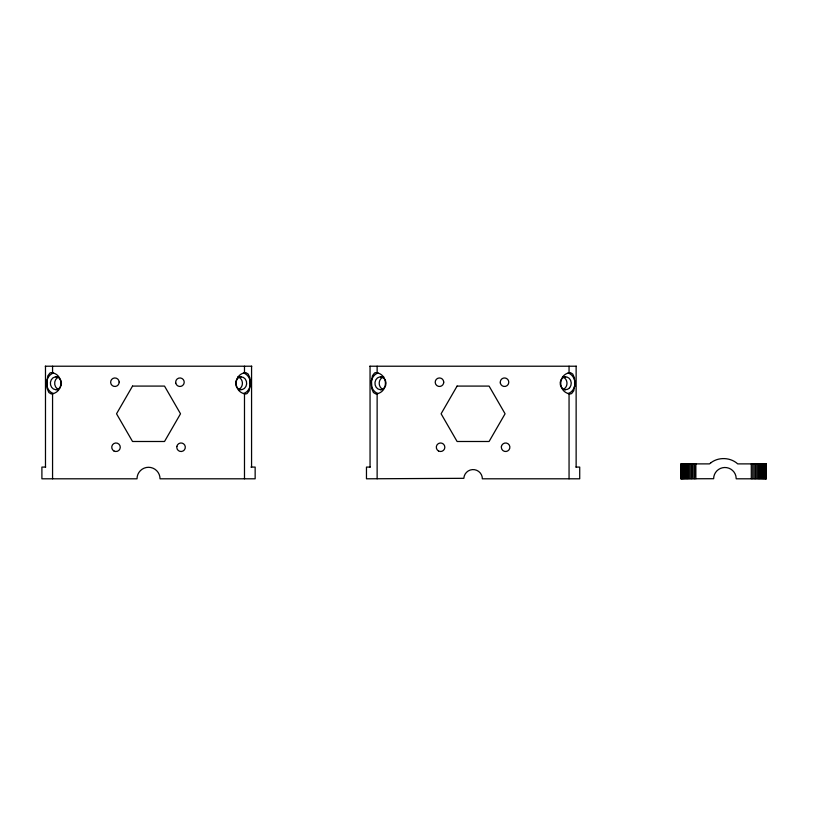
<?xml version="1.0" encoding="UTF-8"?>
<svg xmlns="http://www.w3.org/2000/svg" width="838" height="838" viewBox="0 0 838 838"><rect width="100%" height="100%" fill="white"/><g stroke="black" fill="none" stroke-linecap="round" stroke-linejoin="round"><path stroke-width="1.26" d="M46.677 380.525L47.138 388.612L48.866 392.519L51.212 393.944C64.065 392.687 64.065 373.874 51.212 372.617L49.997 372.983L47.892 375.738L47.001 380.525A10.664 9.239 -90 0 1 53.527 372.983M250.373 386.046L249.913 377.948L248.184 374.052L245.827 372.617C232.985 373.874 232.985 392.687 245.827 393.944L247.053 393.577L249.158 390.822L250.049 386.046A10.664 9.239 -90 0 1 243.523 393.577M371.244 380.525L371.705 388.612L373.434 392.519L375.78 393.944C388.633 392.687 388.633 373.874 375.78 372.617L374.565 372.983L372.46 375.738L371.569 380.525A10.664 9.239 -90 0 1 378.095 372.983M574.941 386.046L574.47 377.948L572.752 374.052L570.395 372.617C557.553 373.874 557.553 392.687 570.395 393.944L571.621 393.577L573.726 390.822L574.617 386.046A10.664 9.239 -90 0 1 568.091 393.577M47.001 380.525L47.001 386.046A10.664 9.239 -90 0 0 53.527 393.577M250.049 386.046L250.049 380.525A10.664 9.239 -90 0 0 243.523 372.983M371.569 380.525L371.569 386.046A10.664 9.239 -90 0 0 378.095 393.577M574.617 386.046L574.617 380.525A10.664 9.239 -90 0 0 568.091 372.983M45.262 366.216L251.788 366.216M369.83 366.216L576.355 366.216M55.916 376.88L58.052 376.88M237.929 376.88L241.135 376.88A6.4 5.541 -90 0 1 245.932 386.475A6.4 5.541 -90 0 1 236.337 386.475A6.4 5.541 -90 0 1 241.135 376.88M380.483 376.88L383.689 376.88M562.497 376.88L565.702 376.88M55.916 389.68L58.052 389.68M238.998 389.68L241.135 389.68M380.483 389.68L382.62 389.68M563.565 389.68L565.702 389.68M45.681 467.08L41.9 467.08L41.9 478.802L137.013 478.802A11.512 11.512 0 0 1 148.525 467.29A11.512 11.512 0 0 1 160.037 478.802L255.15 478.802L255.15 467.08L250.939 467.08M370.228 467.08L366.468 467.08L366.468 478.802L463.833 478.32A9.281 9.281 0 0 1 482.164 476.874L482.321 478.802L579.718 478.802L579.718 467.08L575.957 467.08M766.152 463.885L766.162 478.802M765.932 463.885L765.942 478.802M765.586 478.802L765.094 463.885M764.466 463.885L764.466 478.802M763.711 463.885L763.711 478.802M762.842 463.885L762.842 478.802M761.857 463.885L761.857 478.802M760.768 463.885L760.768 478.802M759.595 463.885L759.595 478.802M758.338 463.885L758.338 478.802M757.018 463.885L757.018 478.802M755.635 463.885L755.635 478.802M754.21 463.885L754.21 478.802M752.765 463.885L752.765 478.802M751.298 463.885L751.298 478.802M695.854 478.802L695.854 463.885L694.388 478.802L694.388 463.885M692.932 478.802L692.932 463.885L691.507 478.802L691.507 463.885M690.124 463.885L690.124 478.802M688.805 463.885L688.805 478.802M687.537 463.885L687.537 478.802M686.364 463.885L686.364 478.802M685.275 463.885L685.275 478.802M684.29 463.885L684.29 478.802M683.42 463.885L683.42 478.802M682.666 463.885L682.666 478.802M682.048 463.885L682.048 478.802M681.598 463.885L681.231 478.802M681.011 463.885L680.99 478.802M576.135 366.216L576.135 467.08M569.054 366.216L569.054 373.099M569.054 393.462L569.054 478.802M377.131 366.216L377.131 373.099M377.131 393.462L377.131 478.802M370.05 366.216L370.05 467.08M251.568 366.216L251.568 467.08M244.487 366.216L244.487 373.099M244.487 393.462L244.487 478.802M52.564 366.216L52.564 373.099M52.564 393.462L52.564 478.802M45.482 366.216L45.482 467.08M57.413 388.822A6.4 5.541 -90 0 1 57.413 377.739M238.296 377.1A6.4 5.541 -90 0 1 242.36 382.442A6.4 5.541 -90 0 1 239.637 388.822M381.981 388.822A6.4 5.541 -90 0 1 379.258 382.442A6.4 5.541 -90 0 1 383.322 377.1M562.864 377.1A6.4 5.541 -90 0 1 566.928 382.442A6.4 5.541 -90 0 1 564.204 388.822M176.86 446.424L176.787 447.534A4.263 4.263 0 0 0 183.103 450.98A4.263 4.263 0 0 0 183.553 443.794A4.263 4.263 0 0 0 176.86 446.424M501.428 446.424L501.354 447.534A4.263 4.263 0 0 0 507.671 450.98A4.263 4.263 0 0 0 508.121 443.794A4.263 4.263 0 0 0 501.428 446.424M119.164 382.086L119.048 383.196A4.263 4.263 0 0 1 112.261 385.564A4.263 4.263 0 0 1 112.983 378.409A4.263 4.263 0 0 1 119.164 382.086M443.731 382.086L443.616 383.196A4.263 4.263 0 0 1 436.828 385.564A4.263 4.263 0 0 1 437.551 378.409A4.263 4.263 0 0 1 443.731 382.086M132.53 386.088L116.534 413.783L132.53 441.49L164.52 441.49L180.516 413.783L164.52 386.088L132.53 386.088M457.098 386.088L441.102 413.783L457.098 441.49L489.088 441.49L505.084 413.783L489.088 386.088L457.098 386.088M711.012 462.67L709.503 463.885L680.927 463.885L680.927 478.802L713.63 478.708A11.303 11.303 0 0 1 735.879 475.984L736.225 478.802L766.236 478.802L766.236 463.885L737.723 463.885C730.506 457.318 718.784 456.794 711.012 462.67M500.328 383.039L500.255 381.929A4.263 4.263 0 0 1 506.561 378.472A4.263 4.263 0 0 1 507.032 385.658A4.263 4.263 0 0 1 500.328 383.039M175.76 383.039L175.687 381.929A4.263 4.263 0 0 1 181.993 378.472A4.263 4.263 0 0 1 182.464 385.658A4.263 4.263 0 0 1 175.76 383.039M113.874 450.938A4.263 4.263 0 0 0 120.274 447.241A4.263 4.263 0 0 0 113.874 443.553A4.263 4.263 0 0 0 113.874 450.938M59.833 387.805A6.4 5.541 -90 0 0 57.351 377.1A6.4 5.541 -90 0 0 50.563 384.935A6.4 5.541 -90 0 0 59.833 387.805M569.62 387.805A6.4 5.541 -90 0 0 567.137 377.1A6.4 5.541 -90 0 0 560.35 384.935A6.4 5.541 -90 0 0 569.62 387.805M384.401 387.805A6.4 5.541 -90 0 0 381.919 377.1A6.4 5.541 -90 0 0 375.131 384.935A6.4 5.541 -90 0 0 384.401 387.805M438.442 450.938A4.263 4.263 0 0 0 444.842 447.241A4.263 4.263 0 0 0 438.442 443.553A4.263 4.263 0 0 0 438.442 450.938"/></g></svg>
